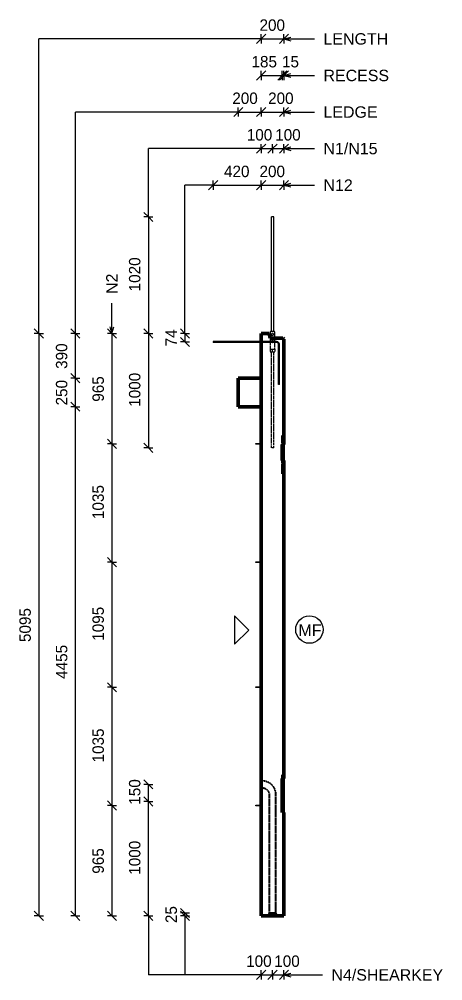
# Model space of a CAD drawing. Header units: millimetres. Extents: x -15811 to -4021, y -2230 to 7892.
# Drawn here: x -7731 to -4021, y -1964 to 6450 of the extents above; entities that cross this region are included whole.
import ezdxf

# ---------------------------------------------------------------- set-up
doc = ezdxf.new("R2010")
doc.units = ezdxf.units.MM
doc.linetypes.add('Dash', pattern=[6.36, 3.18, -3.18])
for name, color, linetype, lineweight in [('A-ANNO-DIMS', 211, 'Continuous', 9), ('A-ANNO-DIMS-40', 211, 'Continuous', 9), ('A-DETL-MBND', 5, 'Continuous', 18), ('A-DETL-THIN', 151, 'Continuous', 18), ('A-GENM', 13, 'Continuous', 18), ('A-GENM-HDLN', 13, 'Dash', 18), ('A-WALL', 113, 'Continuous', 25), ('A-WALL-HDLN', 110, 'Dash', 25), ('G-ANNO-TEXT', 231, 'Continuous', 9), ('S-BEAM', 12, 'Continuous', 18), ('S-RBAR', 171, 'Continuous', 18)]:
    doc.layers.add(name, color=color, linetype=linetype, lineweight=lineweight)
doc.styles.add('Arial_1', font='arial.ttf', dxfattribs={"height": 100})
doc.styles.add('Nirmala UI Semilight', font='NirmalaS.ttf', dxfattribs={"height": 100})
doc.dimstyles.new('Arrow_Filled_-_2_5_NI_UI', dxfattribs={"dimscale": 304.8, "dimtxt": 104.736395, "dimasz": 0.262467, "dimexe": 0.131234, "dimexo": 0.0625, "dimgap": 0.131234, "dimtad": 1, "dimdec": 0, "dimzin": 0, "dimdsep": 46, "dimtxsty": 'Nirmala UI Semilight', "dimblk1": 'OBLIQUE', "dimblk2": 'OBLIQUE', "dimsah": 1, "dimcen": 0.09, "dimazin": 0, "dimtfac": 1, "dimtdec": 4, "dimtix": 1, "dimtmove": 0, "dimatfit": 3, "dimfxl": 0.131234, "dimfxlon": 1, "dimtvp": 1, "dimtolj": 1, "dimtzin": 0, "dimarcsym": 2})
doc.dimstyles.new('Arrow_Filled_-_2_5_NI_UI_2', dxfattribs={"dimscale": 304.8, "dimtxt": 104.736395, "dimasz": 0.262467, "dimexe": 0.131234, "dimexo": 0.0625, "dimgap": 0.131234, "dimtad": 1, "dimdec": 0, "dimzin": 0, "dimdsep": 46, "dimtxsty": 'Nirmala UI Semilight', "dimblk1": 'OBLIQUE', "dimblk2": 'OBLIQUE', "dimsah": 1, "dimcen": 0.09, "dimazin": 0, "dimtfac": 1, "dimtdec": 4, "dimtix": 1, "dimtmove": 2, "dimatfit": 3, "dimfxl": 0.131234, "dimfxlon": 1, "dimtvp": 1, "dimtolj": 1, "dimtzin": 0, "dimarcsym": 2})

# ---------------------------------------------------------------- blocks, each defined once
blk = doc.blocks.new('M_Rectangular Corbel - M_Rectangular Corbel-1562977-Elevation Right')
at = {"layer": 'S-BEAM', "lineweight": 50}
for p, q in [((12913.8, 3310), (12713.8, 3310)), ((12713.8, 3310), (12713.8, 3060)), ((12913.8, 3060), (12913.8, 3310)), ((12713.8, 3060), (12913.8, 3060))]:
    blk.add_line(p, q, dxfattribs=at)
blk = doc.blocks.new('RR spread anchor face based - RR-SA-1_4-160-1726851-Elevation Right')
at = {"layer": 'A-GENM'}
for p, q in [((12868.8, 608), (12873.8, 608)), ((12868.8, 602), (12868.8, 608)), ((12873.8, 602), (12868.8, 602)), ((12873.8, 608), (12913.8, 608)), ((12873.8, 608), (12873.8, 602)), ((12913.8, 602), (12873.8, 602))]:
    blk.add_line(p, q, dxfattribs=at)
blk = doc.blocks.new('RR spread anchor face based - RR-SA-4_0-180-1726831-Elevation Right')
at = {"layer": 'A-GENM'}
for p, q in [((12996.3, 3717.2), (12993.8, 3712.2)), ((12993.8, 3712.2), (12993.8, 3661.2)), ((13031.3, 3717.2), (12996.3, 3717.2)), ((13033.8, 3712.2), (13031.3, 3717.2)), ((13033.8, 3660.5), (13033.8, 3712.2)), ((13004.8, 3690.9), (13004.8, 3694.9)), ((13022.8, 3694.9), (13022.8, 3690.9))]:
    blk.add_line(p, q, dxfattribs=at)
for centre, start, end in [((13013.8, 3694.9), 0, 180), ((13013.8, 3690.9), 180, 0)]:
    blk.add_arc(centre, 9, start, end, dxfattribs=at)
at = {"layer": 'A-GENM-HDLN'}
for p, q in [((12993.8, 3660.7), (12993.8, 3630)), ((12993.8, 3622), (12993.8, 3563.7)), ((13004.8, 3630.1), (13004.8, 3634.1)), ((13022.8, 3634.1), (13022.8, 3630.1)), ((13033.8, 3630), (13033.8, 3660.4)), ((13033.8, 3563.7), (13033.8, 3622)), ((12993.8, 3563.7), (13013.8, 3563.7)), ((12993.8, 3563.7), (12993.8, 3537.2)), ((12993.8, 3563.7), (13033.8, 3563.7)), ((13013.8, 3537.2), (12993.8, 3537.2)), ((13013.8, 3537.2), (13013.8, 3563.7)), ((13013.8, 3563.7), (13033.8, 3563.7)), ((13033.8, 3537.2), (13013.8, 3537.2)), ((13033.8, 3563.7), (13033.8, 3537.2))]:
    blk.add_line(p, q, dxfattribs=at)
for centre, start, end in [((13013.8, 3634.1), 360, 180), ((13013.8, 3630.1), 246.58871, 293.41129)]:
    blk.add_arc(centre, 9, start, end, dxfattribs=at)
blk = doc.blocks.new('DIMBLOCK77-Elevation Right')
at = {"layer": 'A-ANNO-DIMS-40'}
for p, q in [((-6031.8, 4998.4), (-6071.8, 4958.4)), ((-6031.8, 4998.4), (-5991.8, 5038.4)), ((-6031.8, 4998.4), (-6031.8, 5038.4)), ((-6031.8, 4998.4), (-5611.8, 4998.4)), ((-6031.8, 4998.4), (-6031.8, 4958.4)), ((-5611.8, 4998.4), (-5651.8, 4958.4)), ((-5611.8, 4998.4), (-5571.8, 5038.4)), ((-5611.8, 4998.4), (-5611.8, 5038.4)), ((-5611.8, 4998.4), (-5611.8, 4958.4))]:
    blk.add_line(p, q, dxfattribs=at)
at = {"layer": 'A-ANNO-DIMS-40', "color": 0, "insert": (-5937, 5168.9), "char_height": 100, "width": 276.504, "attachment_point": 1, "line_spacing_factor": 1.142579, "style": 'Nirmala UI Semilight'}
blk.add_mtext('420', dxfattribs=at)
blk = doc.blocks.new('_Oblique')
at = {"color": 0, "linetype": 'ByBlock', "lineweight": -2}
blk.add_line((-0.5, -0.5), (0.5, 0.5), dxfattribs=at)
blk = doc.blocks.new('DIMBLOCK78-Elevation Right')
at = {"layer": 'A-ANNO-DIMS-40'}
for p, q in [((-5611.8, 4998.4), (-5651.8, 4958.4)), ((-5611.8, 4998.4), (-5571.8, 5038.4)), ((-5611.8, 4998.4), (-5611.8, 5038.4)), ((-5611.8, 4998.4), (-5411.8, 4998.4)), ((-5611.8, 4998.4), (-5611.8, 4958.4)), ((-5411.8, 4998.4), (-5451.8, 4958.4)), ((-5411.8, 4998.4), (-5371.8, 5038.4)), ((-5411.8, 4998.4), (-5411.8, 5038.4)), ((-5411.8, 4998.4), (-5411.8, 4958.4))]:
    blk.add_line(p, q, dxfattribs=at)
at = {"layer": 'A-ANNO-DIMS-40', "color": 0, "insert": (-5626, 5168.9), "char_height": 100, "width": 274.219, "attachment_point": 1, "line_spacing_factor": 1.142579, "style": 'Nirmala UI Semilight'}
blk.add_mtext('200', dxfattribs=at)
blk = doc.blocks.new('DIMBLOCK79-Elevation Right')
at = {"layer": 'A-ANNO-DIMS-40'}
for p, q in [((-6279.1, 3700), (-6319.1, 3740)), ((-6279.1, 3700), (-6319.1, 3700)), ((-6279.1, 3626), (-6319.1, 3666)), ((-6279.1, 3626), (-6319.1, 3626)), ((-6279.1, 3700), (-6279.1, 3626)), ((-6279.1, 3700), (-6239.1, 3660)), ((-6279.1, 3700), (-6239.1, 3700)), ((-6279.1, 3626), (-6239.1, 3586)), ((-6279.1, 3626), (-6239.1, 3626))]:
    blk.add_line(p, q, dxfattribs=at)
at = {"layer": 'A-ANNO-DIMS-40', "color": 0, "insert": (-6449.6, 3587.8), "char_height": 100, "width": 180.527, "attachment_point": 1, "rotation": 90, "line_spacing_factor": 1.142579, "style": 'Nirmala UI Semilight'}
blk.add_mtext('74', dxfattribs=at)
blk = doc.blocks.new('DIMBLOCK80-Elevation Right')
at = {"layer": 'A-ANNO-DIMS-40'}
for p, q in [((-5611.8, 5318.4), (-5651.8, 5278.4)), ((-5611.8, 5318.4), (-5571.8, 5358.4)), ((-5611.8, 5318.4), (-5611.8, 5358.4)), ((-5611.8, 5318.4), (-5511.8, 5318.4)), ((-5611.8, 5318.4), (-5611.8, 5278.4)), ((-5511.8, 5318.4), (-5551.8, 5278.4)), ((-5511.8, 5318.4), (-5471.8, 5358.4)), ((-5511.8, 5318.4), (-5511.8, 5358.4)), ((-5511.8, 5318.4), (-5511.8, 5278.4))]:
    blk.add_line(p, q, dxfattribs=at)
at = {"layer": 'A-ANNO-DIMS-40', "color": 0, "insert": (-5737.4, 5488.9), "char_height": 100, "width": 246.797, "attachment_point": 1, "line_spacing_factor": 1.142579, "style": 'Nirmala UI Semilight'}
blk.add_mtext('100', dxfattribs=at)
blk = doc.blocks.new('DIMBLOCK81-Elevation Right')
at = {"layer": 'A-ANNO-DIMS-40'}
for p, q in [((-5511.8, 5318.4), (-5551.8, 5278.4)), ((-5511.8, 5318.4), (-5471.8, 5358.4)), ((-5511.8, 5318.4), (-5511.8, 5358.4)), ((-5511.8, 5318.4), (-5411.8, 5318.4)), ((-5511.8, 5318.4), (-5511.8, 5278.4)), ((-5411.8, 5318.4), (-5451.8, 5278.4)), ((-5411.8, 5318.4), (-5371.8, 5358.4)), ((-5411.8, 5318.4), (-5411.8, 5358.4)), ((-5411.8, 5318.4), (-5411.8, 5278.4))]:
    blk.add_line(p, q, dxfattribs=at)
at = {"layer": 'A-ANNO-DIMS-40', "color": 0, "insert": (-5488.5, 5488.9), "char_height": 100, "width": 246.797, "attachment_point": 1, "line_spacing_factor": 1.142579, "style": 'Nirmala UI Semilight'}
blk.add_mtext('100', dxfattribs=at)
blk = doc.blocks.new('DIMBLOCK82-Elevation Right')
at = {"layer": 'A-ANNO-DIMS-40'}
for p, q in [((-6599.1, 4720), (-6639.1, 4760)), ((-6599.1, 4720), (-6639.1, 4720)), ((-6599.1, 4720), (-6599.1, 3700)), ((-6599.1, 4720), (-6559.1, 4680)), ((-6599.1, 4720), (-6559.1, 4720)), ((-6599.1, 3700), (-6639.1, 3740)), ((-6599.1, 3700), (-6639.1, 3700)), ((-6599.1, 3700), (-6559.1, 3660)), ((-6599.1, 3700), (-6559.1, 3700))]:
    blk.add_line(p, q, dxfattribs=at)
at = {"layer": 'A-ANNO-DIMS-40', "color": 0, "insert": (-6769.6, 4069.1), "char_height": 100, "width": 338.203, "attachment_point": 1, "rotation": 90, "line_spacing_factor": 1.142579, "style": 'Nirmala UI Semilight'}
blk.add_mtext('1020', dxfattribs=at)
blk = doc.blocks.new('DIMBLOCK83-Elevation Right')
at = {"layer": 'A-ANNO-DIMS-40'}
for p, q in [((-6599.1, 3700), (-6639.1, 3740)), ((-6599.1, 3700), (-6639.1, 3700)), ((-6599.1, 3700), (-6599.1, 2700)), ((-6599.1, 3700), (-6559.1, 3660)), ((-6599.1, 3700), (-6559.1, 3700)), ((-6599.1, 2700), (-6639.1, 2740)), ((-6599.1, 2700), (-6639.1, 2700)), ((-6599.1, 2700), (-6559.1, 2660)), ((-6599.1, 2700), (-6559.1, 2700))]:
    blk.add_line(p, q, dxfattribs=at)
at = {"layer": 'A-ANNO-DIMS-40', "color": 0, "insert": (-6769.6, 3059.1), "char_height": 100, "width": 338.203, "attachment_point": 1, "rotation": 90, "line_spacing_factor": 1.142579, "style": 'Nirmala UI Semilight'}
blk.add_mtext('1000', dxfattribs=at)
blk = doc.blocks.new('DIMBLOCK84-Elevation Right')
at = {"layer": 'A-ANNO-DIMS-40'}
for p, q in [((-5811.8, 5638.4), (-5851.8, 5598.4)), ((-5811.8, 5638.4), (-5771.8, 5678.4)), ((-5811.8, 5638.4), (-5811.8, 5678.4)), ((-5811.8, 5638.4), (-5611.8, 5638.4)), ((-5811.8, 5638.4), (-5811.8, 5598.4)), ((-5611.8, 5638.4), (-5651.8, 5598.4)), ((-5611.8, 5638.4), (-5571.8, 5678.4)), ((-5611.8, 5638.4), (-5611.8, 5678.4)), ((-5611.8, 5638.4), (-5611.8, 5598.4))]:
    blk.add_line(p, q, dxfattribs=at)
at = {"layer": 'A-ANNO-DIMS-40', "color": 0, "insert": (-5864.3, 5808.9), "char_height": 100, "width": 274.219, "attachment_point": 1, "line_spacing_factor": 1.142579, "style": 'Nirmala UI Semilight'}
blk.add_mtext('200', dxfattribs=at)
blk = doc.blocks.new('DIMBLOCK85-Elevation Right')
at = {"layer": 'A-ANNO-DIMS-40'}
for p, q in [((-5611.8, 5638.4), (-5651.8, 5598.4)), ((-5611.8, 5638.4), (-5571.8, 5678.4)), ((-5611.8, 5638.4), (-5611.8, 5678.4)), ((-5611.8, 5638.4), (-5411.8, 5638.4)), ((-5611.8, 5638.4), (-5611.8, 5598.4)), ((-5411.8, 5638.4), (-5451.8, 5598.4)), ((-5411.8, 5638.4), (-5371.8, 5678.4)), ((-5411.8, 5638.4), (-5411.8, 5678.4)), ((-5411.8, 5638.4), (-5411.8, 5598.4))]:
    blk.add_line(p, q, dxfattribs=at)
at = {"layer": 'A-ANNO-DIMS-40', "color": 0, "insert": (-5550.7, 5808.9), "char_height": 100, "width": 274.219, "attachment_point": 1, "line_spacing_factor": 1.142579, "style": 'Nirmala UI Semilight'}
blk.add_mtext('200', dxfattribs=at)
blk = doc.blocks.new('DIMBLOCK86-Elevation Right')
at = {"layer": 'A-ANNO-DIMS-40'}
for p, q in [((-5611.8, 5958.4), (-5571.8, 5998.4)), ((-5611.8, 5958.4), (-5611.8, 5998.4)), ((-5426.8, 5958.4), (-5386.8, 5998.4)), ((-5426.8, 5958.4), (-5426.8, 5998.4)), ((-5611.8, 5958.4), (-5651.8, 5918.4)), ((-5611.8, 5958.4), (-5426.8, 5958.4)), ((-5611.8, 5958.4), (-5611.8, 5918.4)), ((-5426.8, 5958.4), (-5466.8, 5918.4)), ((-5426.8, 5958.4), (-5426.8, 5918.4))]:
    blk.add_line(p, q, dxfattribs=at)
at = {"layer": 'A-ANNO-DIMS-40', "color": 0, "insert": (-5696.1, 6128.9), "char_height": 100, "width": 246.797, "attachment_point": 1, "line_spacing_factor": 1.142579, "style": 'Nirmala UI Semilight'}
blk.add_mtext('185', dxfattribs=at)
blk = doc.blocks.new('DIMBLOCK87-Elevation Right')
at = {"layer": 'A-ANNO-DIMS-40'}
for p, q in [((-5426.8, 5958.4), (-5386.8, 5998.4)), ((-5426.8, 5958.4), (-5426.8, 5998.4)), ((-5411.8, 5958.4), (-5371.8, 5998.4)), ((-5411.8, 5958.4), (-5411.8, 5998.4)), ((-5426.8, 5958.4), (-5466.8, 5918.4)), ((-5411.8, 5958.4), (-5451.8, 5918.4)), ((-5426.8, 5958.4), (-5411.8, 5958.4)), ((-5426.8, 5958.4), (-5426.8, 5918.4)), ((-5411.8, 5958.4), (-5411.8, 5918.4))]:
    blk.add_line(p, q, dxfattribs=at)
at = {"layer": 'A-ANNO-DIMS-40', "color": 0, "insert": (-5428.9, 6128.9), "char_height": 100, "width": 155.391, "attachment_point": 1, "line_spacing_factor": 1.142579, "style": 'Nirmala UI Semilight'}
blk.add_mtext('15', dxfattribs=at)
blk = doc.blocks.new('DIMBLOCK88-Elevation Right')
at = {"layer": 'A-ANNO-DIMS-40'}
for p, q in [((-5611.8, 6278.4), (-5571.8, 6318.4)), ((-5611.8, 6278.4), (-5611.8, 6318.4)), ((-5411.8, 6278.4), (-5371.8, 6318.4)), ((-5411.8, 6278.4), (-5411.8, 6318.4)), ((-5611.8, 6278.4), (-5651.8, 6238.4)), ((-5611.8, 6278.4), (-5411.8, 6278.4)), ((-5611.8, 6278.4), (-5611.8, 6238.4)), ((-5411.8, 6278.4), (-5451.8, 6238.4)), ((-5411.8, 6278.4), (-5411.8, 6238.4))]:
    blk.add_line(p, q, dxfattribs=at)
at = {"layer": 'A-ANNO-DIMS-40', "color": 0, "insert": (-5626, 6448.9), "char_height": 100, "width": 274.219, "attachment_point": 1, "line_spacing_factor": 1.142579, "style": 'Nirmala UI Semilight'}
blk.add_mtext('200', dxfattribs=at)
blk = doc.blocks.new('DIMBLOCK89-Elevation Right')
at = {"layer": 'A-ANNO-DIMS-40'}
for p, q in [((-6919.1, 3700), (-6959.1, 3740)), ((-6919.1, 3700), (-6959.1, 3700)), ((-6919.1, 3700), (-6919.1, 2735)), ((-6919.1, 3700), (-6879.1, 3660)), ((-6919.1, 3700), (-6879.1, 3700)), ((-6919.1, 2735), (-6959.1, 2775)), ((-6919.1, 2735), (-6959.1, 2735)), ((-6919.1, 2735), (-6879.1, 2695)), ((-6919.1, 2735), (-6879.1, 2735))]:
    blk.add_line(p, q, dxfattribs=at)
at = {"layer": 'A-ANNO-DIMS-40', "color": 0, "insert": (-7089.6, 3103.2), "char_height": 100, "width": 274.219, "attachment_point": 1, "rotation": 90, "line_spacing_factor": 1.142579, "style": 'Nirmala UI Semilight'}
blk.add_mtext('965', dxfattribs=at)
blk = doc.blocks.new('DIMBLOCK90-Elevation Right')
at = {"layer": 'A-ANNO-DIMS-40'}
for p, q in [((-6919.1, 2735), (-6959.1, 2775)), ((-6919.1, 2735), (-6959.1, 2735)), ((-6919.1, 2735), (-6919.1, 1700)), ((-6919.1, 2735), (-6879.1, 2695)), ((-6919.1, 2735), (-6879.1, 2735)), ((-6919.1, 1700), (-6959.1, 1740)), ((-6919.1, 1700), (-6959.1, 1700)), ((-6919.1, 1700), (-6879.1, 1660)), ((-6919.1, 1700), (-6879.1, 1700))]:
    blk.add_line(p, q, dxfattribs=at)
at = {"layer": 'A-ANNO-DIMS-40', "color": 0, "insert": (-7089.6, 2076.6), "char_height": 100, "width": 338.203, "attachment_point": 1, "rotation": 90, "line_spacing_factor": 1.142579, "style": 'Nirmala UI Semilight'}
blk.add_mtext('1035', dxfattribs=at)
blk = doc.blocks.new('DIMBLOCK91-Elevation Right')
at = {"layer": 'A-ANNO-DIMS-40'}
for p, q in [((-6919.1, 1700), (-6959.1, 1740)), ((-6919.1, 1700), (-6959.1, 1700)), ((-6919.1, 1700), (-6919.1, 605)), ((-6919.1, 1700), (-6879.1, 1660)), ((-6919.1, 1700), (-6879.1, 1700)), ((-6919.1, 605), (-6959.1, 645)), ((-6919.1, 605), (-6959.1, 605)), ((-6919.1, 605), (-6879.1, 565)), ((-6919.1, 605), (-6879.1, 605))]:
    blk.add_line(p, q, dxfattribs=at)
at = {"layer": 'A-ANNO-DIMS-40', "color": 0, "insert": (-7089.6, 1011.6), "char_height": 100, "width": 338.203, "attachment_point": 1, "rotation": 90, "line_spacing_factor": 1.142579, "style": 'Nirmala UI Semilight'}
blk.add_mtext('1095', dxfattribs=at)
blk = doc.blocks.new('DIMBLOCK92-Elevation Right')
at = {"layer": 'A-ANNO-DIMS-40'}
for p, q in [((-6919.1, 605), (-6959.1, 645)), ((-6919.1, 605), (-6959.1, 605)), ((-6919.1, 605), (-6919.1, -430)), ((-6919.1, 605), (-6879.1, 565)), ((-6919.1, 605), (-6879.1, 605)), ((-6919.1, -430), (-6959.1, -390)), ((-6919.1, -430), (-6959.1, -430)), ((-6919.1, -430), (-6879.1, -470)), ((-6919.1, -430), (-6879.1, -430))]:
    blk.add_line(p, q, dxfattribs=at)
at = {"layer": 'A-ANNO-DIMS-40', "color": 0, "insert": (-7089.6, -53.4), "char_height": 100, "width": 338.203, "attachment_point": 1, "rotation": 90, "line_spacing_factor": 1.142579, "style": 'Nirmala UI Semilight'}
blk.add_mtext('1035', dxfattribs=at)
blk = doc.blocks.new('DIMBLOCK93-Elevation Right')
at = {"layer": 'A-ANNO-DIMS-40'}
for p, q in [((-6919.1, -430), (-6959.1, -390)), ((-6919.1, -430), (-6959.1, -430)), ((-6919.1, -430), (-6919.1, -1395)), ((-6919.1, -430), (-6879.1, -470)), ((-6919.1, -430), (-6879.1, -430)), ((-6919.1, -1395), (-6959.1, -1355)), ((-6919.1, -1395), (-6959.1, -1395)), ((-6919.1, -1395), (-6879.1, -1435)), ((-6919.1, -1395), (-6879.1, -1395))]:
    blk.add_line(p, q, dxfattribs=at)
at = {"layer": 'A-ANNO-DIMS-40', "color": 0, "insert": (-7089.6, -1026.8), "char_height": 100, "width": 274.219, "attachment_point": 1, "rotation": 90, "line_spacing_factor": 1.142579, "style": 'Nirmala UI Semilight'}
blk.add_mtext('965', dxfattribs=at)
blk = doc.blocks.new('DIMBLOCK94-Elevation Right')
at = {"layer": 'A-ANNO-DIMS-40'}
for p, q in [((-6599.1, -395), (-6639.1, -355)), ((-6599.1, -395), (-6639.1, -395)), ((-6599.1, -1395), (-6599.1, -395)), ((-6599.1, -395), (-6559.1, -435)), ((-6599.1, -395), (-6559.1, -395)), ((-6599.1, -1395), (-6639.1, -1355)), ((-6599.1, -1395), (-6639.1, -1395)), ((-6599.1, -1395), (-6559.1, -1435)), ((-6599.1, -1395), (-6559.1, -1395))]:
    blk.add_line(p, q, dxfattribs=at)
at = {"layer": 'A-ANNO-DIMS-40', "color": 0, "insert": (-6769.6, -1035.9), "char_height": 100, "width": 338.203, "attachment_point": 1, "rotation": 90, "line_spacing_factor": 1.142579, "style": 'Nirmala UI Semilight'}
blk.add_mtext('1000', dxfattribs=at)
blk = doc.blocks.new('DIMBLOCK95-Elevation Right')
at = {"layer": 'A-ANNO-DIMS-40'}
for p, q in [((-6599.1, -245), (-6639.1, -205)), ((-6599.1, -245), (-6639.1, -245)), ((-6599.1, -395), (-6599.1, -245)), ((-6599.1, -245), (-6559.1, -285)), ((-6599.1, -245), (-6559.1, -245)), ((-6599.1, -395), (-6639.1, -355)), ((-6599.1, -395), (-6639.1, -395)), ((-6599.1, -395), (-6559.1, -435)), ((-6599.1, -395), (-6559.1, -395))]:
    blk.add_line(p, q, dxfattribs=at)
at = {"layer": 'A-ANNO-DIMS-40', "color": 0, "insert": (-6769.6, -422.8), "char_height": 100, "width": 246.797, "attachment_point": 1, "rotation": 90, "line_spacing_factor": 1.142579, "style": 'Nirmala UI Semilight'}
blk.add_mtext('150', dxfattribs=at)
blk = doc.blocks.new('DIMBLOCK96-Elevation Right')
at = {"layer": 'A-ANNO-DIMS-40'}
for p, q in [((-6279.1, -1370), (-6319.1, -1330)), ((-6279.1, -1395), (-6319.1, -1355)), ((-6279.1, -1370), (-6319.1, -1370)), ((-6279.1, -1395), (-6319.1, -1395)), ((-6279.1, -1395), (-6279.1, -1370)), ((-6279.1, -1370), (-6239.1, -1410)), ((-6279.1, -1370), (-6239.1, -1370)), ((-6279.1, -1395), (-6239.1, -1435)), ((-6279.1, -1395), (-6239.1, -1395))]:
    blk.add_line(p, q, dxfattribs=at)
at = {"layer": 'A-ANNO-DIMS-40', "color": 0, "insert": (-6449.6, -1458.7), "char_height": 100, "width": 182.813, "attachment_point": 1, "rotation": 90, "line_spacing_factor": 1.142579, "style": 'Nirmala UI Semilight'}
blk.add_mtext('25', dxfattribs=at)
blk = doc.blocks.new('DIMBLOCK97-Elevation Right')
at = {"layer": 'A-ANNO-DIMS-40'}
for p, q in [((-5611.8, -1912.1), (-5651.8, -1952.1)), ((-5611.8, -1912.1), (-5571.8, -1872.1)), ((-5611.8, -1912.1), (-5611.8, -1872.1)), ((-5611.8, -1912.1), (-5511.8, -1912.1)), ((-5611.8, -1912.1), (-5611.8, -1952.1)), ((-5511.8, -1912.1), (-5551.8, -1952.1)), ((-5511.8, -1912.1), (-5471.8, -1872.1)), ((-5511.8, -1912.1), (-5511.8, -1872.1)), ((-5511.8, -1912.1), (-5511.8, -1952.1))]:
    blk.add_line(p, q, dxfattribs=at)
at = {"layer": 'A-ANNO-DIMS-40', "color": 0, "insert": (-5743, -1741.7), "char_height": 100, "width": 246.797, "attachment_point": 1, "line_spacing_factor": 1.142579, "style": 'Nirmala UI Semilight'}
blk.add_mtext('100', dxfattribs=at)
blk = doc.blocks.new('DIMBLOCK98-Elevation Right')
at = {"layer": 'A-ANNO-DIMS-40'}
for p, q in [((-5511.8, -1912.1), (-5551.8, -1952.1)), ((-5511.8, -1912.1), (-5471.8, -1872.1)), ((-5511.8, -1912.1), (-5511.8, -1872.1)), ((-5511.8, -1912.1), (-5411.8, -1912.1)), ((-5511.8, -1912.1), (-5511.8, -1952.1)), ((-5411.8, -1912.1), (-5451.8, -1952.1)), ((-5411.8, -1912.1), (-5371.8, -1872.1)), ((-5411.8, -1912.1), (-5411.8, -1872.1)), ((-5411.8, -1912.1), (-5411.8, -1952.1))]:
    blk.add_line(p, q, dxfattribs=at)
at = {"layer": 'A-ANNO-DIMS-40', "color": 0, "insert": (-5496.8, -1741.7), "char_height": 100, "width": 246.797, "attachment_point": 1, "line_spacing_factor": 1.142579, "style": 'Nirmala UI Semilight'}
blk.add_mtext('100', dxfattribs=at)
blk = doc.blocks.new('DIMBLOCK99-Elevation Right')
at = {"layer": 'A-ANNO-DIMS-40'}
for p, q in [((-7239.1, 3060), (-7279.1, 3100)), ((-7239.1, 3060), (-7279.1, 3060)), ((-7239.1, -1395), (-7239.1, 3060)), ((-7239.1, 3060), (-7199.1, 3020)), ((-7239.1, 3060), (-7199.1, 3060)), ((-7239.1, -1395), (-7279.1, -1355)), ((-7239.1, -1395), (-7279.1, -1395)), ((-7239.1, -1395), (-7199.1, -1435)), ((-7239.1, -1395), (-7199.1, -1395))]:
    blk.add_line(p, q, dxfattribs=at)
at = {"layer": 'A-ANNO-DIMS-40', "color": 0, "insert": (-7409.6, 678.3), "char_height": 100, "width": 370.196, "attachment_point": 1, "rotation": 90, "line_spacing_factor": 1.142579, "style": 'Nirmala UI Semilight'}
blk.add_mtext('4455', dxfattribs=at)
blk = doc.blocks.new('DIMBLOCK100-Elevation Right')
at = {"layer": 'A-ANNO-DIMS-40'}
for p, q in [((-7239.1, 3310), (-7279.1, 3350)), ((-7239.1, 3310), (-7279.1, 3310)), ((-7239.1, 3060), (-7239.1, 3310)), ((-7239.1, 3310), (-7199.1, 3270)), ((-7239.1, 3310), (-7199.1, 3310)), ((-7239.1, 3060), (-7279.1, 3100)), ((-7239.1, 3060), (-7279.1, 3060)), ((-7239.1, 3060), (-7199.1, 3020)), ((-7239.1, 3060), (-7199.1, 3060))]:
    blk.add_line(p, q, dxfattribs=at)
at = {"layer": 'A-ANNO-DIMS-40', "color": 0, "insert": (-7409.6, 3070.7), "char_height": 100, "width": 274.219, "attachment_point": 1, "rotation": 90, "line_spacing_factor": 1.142579, "style": 'Nirmala UI Semilight'}
blk.add_mtext('250', dxfattribs=at)
blk = doc.blocks.new('DIMBLOCK101-Elevation Right')
at = {"layer": 'A-ANNO-DIMS-40'}
for p, q in [((-7239.1, 3700), (-7279.1, 3740)), ((-7239.1, 3700), (-7279.1, 3700)), ((-7239.1, 3310), (-7239.1, 3700)), ((-7239.1, 3700), (-7199.1, 3660)), ((-7239.1, 3700), (-7199.1, 3700)), ((-7239.1, 3310), (-7279.1, 3350)), ((-7239.1, 3310), (-7279.1, 3310)), ((-7239.1, 3310), (-7199.1, 3270)), ((-7239.1, 3310), (-7199.1, 3310))]:
    blk.add_line(p, q, dxfattribs=at)
at = {"layer": 'A-ANNO-DIMS-40', "color": 0, "insert": (-7409.6, 3390.7), "char_height": 100, "width": 274.219, "attachment_point": 1, "rotation": 90, "line_spacing_factor": 1.142579, "style": 'Nirmala UI Semilight'}
blk.add_mtext('390', dxfattribs=at)
blk = doc.blocks.new('DIMBLOCK102-Elevation Right')
at = {"layer": 'A-ANNO-DIMS-40'}
for p, q in [((-7559.1, 3700), (-7599.1, 3740)), ((-7559.1, 3700), (-7599.1, 3700)), ((-7559.1, 3700), (-7559.1, -1395)), ((-7559.1, 3700), (-7519.1, 3660)), ((-7559.1, 3700), (-7519.1, 3700)), ((-7559.1, -1395), (-7599.1, -1355)), ((-7559.1, -1395), (-7599.1, -1395)), ((-7559.1, -1395), (-7519.1, -1435)), ((-7559.1, -1395), (-7519.1, -1395))]:
    blk.add_line(p, q, dxfattribs=at)
at = {"layer": 'A-ANNO-DIMS-40', "color": 0, "insert": (-7729.6, 1000.2), "char_height": 100, "width": 365.625, "attachment_point": 1, "rotation": 90, "line_spacing_factor": 1.142579, "style": 'Nirmala UI Semilight'}
blk.add_mtext('5095', dxfattribs=at)

msp = doc.modelspace()

# ---------------------------------------------------------------- linework, layer by layer
at = {"layer": 'A-DETL-MBND'}
for p, q in [((-7559.1, 3700), (-7559.1, 6278.4)), ((-5611.8, 6278.4), (-7559.1, 6278.4)), ((-7239.1, 3700), (-7239.1, 5638.4)), ((-5811.8, 5638.4), (-7239.1, 5638.4)), ((-6599.1, 4720), (-6599.1, 5318.4)), ((-5611.8, 5318.4), (-6599.1, 5318.4)), ((-6279.1, 3700), (-6279.1, 4998.4)), ((-6031.8, 4998.4), (-6279.1, 4998.4)), ((-6599.1, -1395), (-6599.1, -1912.1)), ((-6279.1, -1395), (-6279.1, -1912.1)), ((-5611.8, -1912.1), (-6599.1, -1912.1))]:
    msp.add_line(p, q, dxfattribs=at)
at = {"layer": 'A-DETL-THIN'}
for p, q in [((-5844.4, 1229.2), (-5844.4, 981.5)), ((-5720.6, 1105.3), (-5844.4, 1229.2)), ((-5844.4, 981.5), (-5720.6, 1105.3))]:
    msp.add_line(p, q, dxfattribs=at)
msp.add_circle((-5189.2, 1109.5), 120, dxfattribs=at)
at = {"layer": 'A-WALL', "lineweight": 50}
for p, q in [((-5611.8, 3700), (-5611.8, -1395)), ((-5541.5, 3700), (-5611.8, 3700)), ((-5531.6, 3660.5), (-5541.5, 3700)), ((-5421.8, 3660.5), (-5531.6, 3660.5)), ((-5411.8, 3650.4), (-5421.8, 3660.5)), ((-5411.8, 2729.5), (-5411.8, 3650.4)), ((-5426.8, 2590.4), (-5426.8, 2729.5)), ((-5426.8, 2729.5), (-5411.8, 2729.5)), ((-5411.8, 2590.4), (-5426.8, 2590.4)), ((-5411.8, -192.5), (-5411.8, 2590.4)), ((-5426.8, -492.2), (-5426.8, -192.5)), ((-5426.8, -192.5), (-5411.8, -192.5)), ((-5411.8, -492.2), (-5426.8, -492.2)), ((-5411.8, -1395), (-5411.8, -492.2)), ((-5611.8, -1395), (-5411.8, -1395))]:
    msp.add_line(p, q, dxfattribs=at)
at = {"layer": 'A-WALL'}
for p, q in [((-5411.8, 2729.5), (-5411.8, 2590.4)), ((-5411.8, -192.5), (-5411.8, -492.2))]:
    msp.add_line(p, q, dxfattribs=at)
at = {"layer": 'A-WALL-HDLN'}
for p, q in [((-5411.8, 2810), (-5426.8, 2810)), ((-5426.8, 2729.5), (-5426.8, 2810)), ((-5411.8, 2772.2), (-5426.8, 2772.2)), ((-5426.8, 2510), (-5426.8, 2590.4)), ((-5426.8, 2510), (-5411.8, 2510)), ((-5426.8, 2472.2), (-5426.8, 2509.2)), ((-5426.8, 2472.2), (-5411.8, 2472.2)), ((-5411.8, -161.9), (-5426.8, -161.9)), ((-5426.8, -191.4), (-5426.8, -161.9)), ((-5601.8, -215), (-5611.8, -215)), ((-5611.8, -275), (-5601.8, -275)), ((-5541.8, -335), (-5541.8, -1376.3)), ((-5481.8, -1376.3), (-5481.8, -335)), ((-5426.8, -461.9), (-5411.8, -461.9)), ((-5549.3, -1395), (-5541.8, -1376.3)), ((-5539.3, -1370), (-5484.3, -1370)), ((-5481.7, -1376.3), (-5474.3, -1395))]:
    msp.add_line(p, q, dxfattribs=at)
at = {"layer": 'A-WALL-HDLN', "flags": 128}
for points in [[(-5481.8, -335), (-5481.9, -330.2), (-5482.1, -325.4), (-5482.6, -320.6), (-5483.3, -315.9), (-5484.2, -311.2), (-5485.2, -306.5), (-5486.4, -301.8), (-5487.9, -297.3), (-5489.5, -292.7), (-5491.2, -288.3), (-5493.2, -283.9), (-5495.3, -279.6), (-5497.6, -275.4), (-5500.1, -271.3), (-5502.7, -267.2), (-5505.5, -263.3), (-5508.5, -259.5), (-5511.5, -255.9), (-5514.8, -252.3), (-5518.2, -248.9), (-5521.7, -245.6), (-5525.3, -242.5), (-5529.1, -239.5), (-5532.9, -236.7), (-5536.9, -234), (-5541, -231.5), (-5545.2, -229.2), (-5549.5, -227), (-5553.8, -225), (-5558.3, -223.2), (-5562.8, -221.5), (-5567.4, -220), (-5572, -218.8), (-5576.7, -217.7), (-5581.4, -216.7), (-5586.1, -216), (-5590.9, -215.5), (-5595.7, -215.2), (-5600.5, -215), (-5601.8, -215)], [(-5601.8, -275), (-5599.4, -275), (-5597, -275.2), (-5594.6, -275.4), (-5592.2, -275.8), (-5589.8, -276.2), (-5587.5, -276.7), (-5585.2, -277.3), (-5582.9, -278), (-5580.6, -278.8), (-5578.4, -279.7), (-5576.2, -280.7), (-5574.1, -281.8), (-5571.9, -282.9), (-5569.9, -284.2), (-5567.9, -285.5), (-5565.9, -286.9), (-5564, -288.3), (-5562.2, -289.9), (-5560.4, -291.5), (-5558.7, -293.2), (-5557.1, -295), (-5555.5, -296.8), (-5554, -298.7), (-5552.6, -300.6), (-5551.3, -302.6), (-5550, -304.6), (-5548.8, -306.7), (-5547.8, -308.9), (-5546.8, -311), (-5545.8, -313.3), (-5545, -315.5), (-5544.3, -317.8), (-5543.6, -320.1), (-5543.1, -322.4), (-5542.6, -324.8), (-5542.3, -327.2), (-5542, -329.6), (-5541.8, -332), (-5541.8, -334.4), (-5541.8, -335)], [(-5539.3, -1370), (-5540.3, -1372.7), (-5541.1, -1374.7), (-5541.6, -1375.9), (-5541.7, -1376.2)], [(-5481.8, -1376.2), (-5481.9, -1375.9), (-5482.4, -1374.7), (-5483.2, -1372.7), (-5484.3, -1370)]]:
    msp.add_lwpolyline(points, dxfattribs=at)
at = {"layer": 'G-ANNO-TEXT', "color": 7}
for p, q in [((-5411.9, 6278.3), (-5351.9, 6294.4)), ((-5411.9, 6278.3), (-5351.9, 6262.2)), ((-5411.9, 6278.3), (-5145.6, 6278.3)), ((-5411.9, 5958.3), (-5351.9, 5974.4)), ((-5411.9, 5958.3), (-5351.9, 5942.2)), ((-5411.9, 5958.3), (-5145.6, 5958.3)), ((-5411.9, 5638.3), (-5351.9, 5654.4)), ((-5411.9, 5638.3), (-5351.9, 5622.2)), ((-5411.9, 5638.3), (-5145.6, 5638.3)), ((-5411.9, 5318.6), (-5351.9, 5334.7)), ((-5411.9, 5318.6), (-5351.9, 5302.5)), ((-5411.9, 5318.6), (-5145.6, 5318.6)), ((-5411.9, 4998.6), (-5351.9, 5014.7)), ((-5411.9, 4998.6), (-5351.9, 4982.5)), ((-5411.9, 4998.6), (-5145.6, 4998.6)), ((-6919.3, 3699.9), (-6919.3, 3966.2)), ((-6919.3, 3699.9), (-6935.3, 3759.9)), ((-6919.3, 3699.9), (-6903.2, 3759.9)), ((-5411.9, -1912.1), (-5351.9, -1896)), ((-5411.9, -1912.1), (-5351.9, -1928.2)), ((-5411.9, -1912.1), (-5075.6, -1912.1))]:
    msp.add_line(p, q, dxfattribs=at)
at = {"layer": 'S-RBAR'}
for p, q in [((-5501.8, 4720), (-5521.8, 4720)), ((-5521.8, 3717.2), (-5521.8, 4720)), ((-5501.8, 3717.2), (-5501.8, 4720)), ((-5475.8, 3630), (-6031.8, 3630)), ((-6031.8, 3630), (-6031.8, 3622)), ((-5475.8, 3622), (-6031.8, 3622)), ((-5459.8, 3254), (-5459.8, 3606)), ((-5451.8, 3254), (-5451.8, 3606)), ((-5451.8, 3254), (-5459.8, 3254))]:
    msp.add_line(p, q, dxfattribs=at)
at = {"layer": 'S-RBAR', "linetype": 'Dash'}
for p, q in [((-5521.8, 2738), (-5521.8, 3537.2)), ((-5501.8, 2752.5), (-5501.8, 3537.2)), ((-5521.8, 2700), (-5521.8, 2732)), ((-5501.8, 2700), (-5521.8, 2700)), ((-5501.8, 2723.5), (-5501.8, 2746.5)), ((-5501.8, 2700), (-5501.8, 2717.5))]:
    msp.add_line(p, q, dxfattribs=at)
at = {"layer": 'S-RBAR'}
for radius in [24, 16]:
    msp.add_arc((-5475.8, 3606), radius, 0, 90, dxfattribs=at)

# ---------------------------------------------------------------- block references
at = {"layer": 'A-GENM'}
for p in [(-18525.6, 2130), (-18525.6, 1095), (-18525.6, 0), (-18525.6, -1035)]:
    msp.add_blockref('RR spread anchor face based - RR-SA-1_4-160-1726851-Elevation Right', p, dxfattribs=at)
at = {"layer": 'A-GENM-HDLN'}
msp.add_blockref('RR spread anchor face based - RR-SA-4_0-180-1726831-Elevation Right', (-18525.6, 0), dxfattribs=at)
at = {"layer": 'S-BEAM'}
msp.add_blockref('M_Rectangular Corbel - M_Rectangular Corbel-1562977-Elevation Right', (-18525.6, 0), dxfattribs=at)

# ---------------------------------------------------------------- texts
at = {"layer": 'G-ANNO-TEXT', "color": 7, "char_height": 100, "attachment_point": 1, "style": 'Arial_1'}
for s, insert, width in [('LENGTH', (-5065.6, 6328.3), 686.244), ('RECESS', (-5065.6, 6008.3), 692.658), ('LEDGE', (-5065.6, 5688.3), 570.802), ('N1/N15', (-5065.6, 5368.6), 570.802), ('N12', (-5065.6, 5048.6), 307.848), ('MF', (-5284.5, 1154.1), 240.506), ('N4/SHEARKEY', (-4995.6, -1862.1), 1180.084)]:
    msp.add_mtext(s, dxfattribs=dict(at, insert=insert, width=width))
at = {"layer": 'G-ANNO-TEXT', "color": 7, "insert": (-6969.3, 4046.2), "char_height": 100, "width": 214.852, "attachment_point": 1, "rotation": 90, "style": 'Arial_1'}
msp.add_mtext('N2', dxfattribs=at)

# ---------------------------------------------------------------- dimensions: what is measured, and where the dimension line sits
at = {"layer": 'A-ANNO-DIMS'}
for base, p1, p2, override, picture, middle in [((-5411.8, 6278.4), (-5611.8, 6238.4), (-5411.8, 6238.4), {"dimpost": '<>', "dimfxl": 200}, 'DIMBLOCK88-Elevation Right', (-5511.8, 6370.1)), ((-5611.8, 4998.4), (-6031.8, 4958.4), (-5611.8, 4958.4), {"dimpost": '<>', "dimfxl": 420}, 'DIMBLOCK77-Elevation Right', (-5821.8, 5090.1)), ((-5411.8, 4998.4), (-5611.8, 4958.4), (-5411.8, 4958.4), {"dimpost": '<>', "dimfxl": 200}, 'DIMBLOCK78-Elevation Right', (-5511.8, 5090.1))]:
    dim = msp.add_linear_dim(base=base, p1=p1, p2=p2, dimstyle='Arrow_Filled_-_2_5_NI_UI', override=override, dxfattribs=at)
    dim.commit()
    dim.dimension.update_dxf_attribs({"geometry": picture, "text_midpoint": middle})
for base, p1, p2, override, picture, middle in [((-5426.8, 5958.4), (-5611.8, 5918.4), (-5426.8, 5918.4), {"dimpost": '<>', "dimfxl": 185}, 'DIMBLOCK86-Elevation Right', (-5572.7, 6062.2)), ((-5411.8, 5958.4), (-5426.8, 5918.4), (-5411.8, 5918.4), {"dimpost": '<>', "dimfxl": 15}, 'DIMBLOCK87-Elevation Right', (-5351.2, 6062.2)), ((-5611.8, 5638.4), (-5811.8, 5598.4), (-5611.8, 5598.4), {"dimpost": '<>', "dimfxl": 200}, 'DIMBLOCK84-Elevation Right', (-5727.2, 5742.2)), ((-5411.8, 5638.4), (-5611.8, 5598.4), (-5411.8, 5598.4), {"dimpost": '<>', "dimfxl": 200}, 'DIMBLOCK85-Elevation Right', (-5413.5, 5742.2)), ((-5511.8, 5318.4), (-5611.8, 5278.4), (-5511.8, 5278.4), {"dimpost": '<>', "dimfxl": 100}, 'DIMBLOCK80-Elevation Right', (-5614, 5422.2)), ((-5411.8, 5318.4), (-5511.8, 5278.4), (-5411.8, 5278.4), {"dimpost": '<>', "dimfxl": 100}, 'DIMBLOCK81-Elevation Right', (-5365.1, 5422.2)), ((-5511.8, -1912.1), (-5611.8, -1872.1), (-5511.8, -1872.1), {"dimpost": '<>', "dimfxl": 100}, 'DIMBLOCK97-Elevation Right', (-5619.6, -1808.3)), ((-5411.8, -1912.1), (-5511.8, -1872.1), (-5411.8, -1872.1), {"dimpost": '<>', "dimfxl": 100}, 'DIMBLOCK98-Elevation Right', (-5373.4, -1808.3))]:
    dim = msp.add_linear_dim(base=base, p1=p1, p2=p2, dimstyle='Arrow_Filled_-_2_5_NI_UI_2', override=override, dxfattribs=at)
    dim.commit()
    dim.dimension.update_dxf_attribs({"geometry": picture, "text_midpoint": middle, "dimtype": 160})
for base, p1, p2, override, picture, middle in [((-6599.1, 3700), (-6559.1, 4720), (-6559.1, 3700), {"dimpost": '<>', "dimfxl": 1020}, 'DIMBLOCK82-Elevation Right', (-6691.1, 4210)), ((-7559.1, -1395), (-7519.1, 3700), (-7519.1, -1395), {"dimpost": '<>', "dimfxl": 5095}, 'DIMBLOCK102-Elevation Right', (-7650.8, 1152.5)), ((-7239.1, 3700), (-7199.1, 3310), (-7199.1, 3700), {"dimpost": '<>', "dimfxl": 390}, 'DIMBLOCK101-Elevation Right', (-7330.8, 3505)), ((-6919.1, 2735), (-6879.1, 3700), (-6879.1, 2735), {"dimpost": '<>', "dimfxl": 965}, 'DIMBLOCK89-Elevation Right', (-7010.8, 3217.5)), ((-6599.1, 2700), (-6559.1, 3700), (-6559.1, 2700), {"dimpost": '<>', "dimfxl": 1000}, 'DIMBLOCK83-Elevation Right', (-6691.1, 3200)), ((-6279.1, 3626), (-6239.1, 3700), (-6239.1, 3626), {"dimpost": '<>', "dimfxl": 74}, 'DIMBLOCK79-Elevation Right', (-6369.1, 3663)), ((-7239.1, 3310), (-7199.1, 3060), (-7199.1, 3310), {"dimpost": '<>', "dimfxl": 250}, 'DIMBLOCK100-Elevation Right', (-7330.8, 3185)), ((-7239.1, 3060), (-7199.1, -1395), (-7199.1, 3060), {"dimpost": '<>', "dimfxl": 4455}, 'DIMBLOCK99-Elevation Right', (-7329.9, 832.5)), ((-6919.1, 1700), (-6879.1, 2735), (-6879.1, 1700), {"dimpost": '<>', "dimfxl": 1035}, 'DIMBLOCK90-Elevation Right', (-7011.1, 2217.5)), ((-6919.1, 605), (-6879.1, 1700), (-6879.1, 605), {"dimpost": '<>', "dimfxl": 1095}, 'DIMBLOCK91-Elevation Right', (-7011.1, 1152.5)), ((-6919.1, -430), (-6879.1, 605), (-6879.1, -430), {"dimpost": '<>', "dimfxl": 1035}, 'DIMBLOCK92-Elevation Right', (-7011.1, 87.5)), ((-6599.1, -245), (-6559.1, -395), (-6559.1, -245), {"dimpost": '<>', "dimfxl": 150}, 'DIMBLOCK95-Elevation Right', (-6691.1, -320)), ((-6919.1, -1395), (-6879.1, -430), (-6879.1, -1395), {"dimpost": '<>', "dimfxl": 965}, 'DIMBLOCK93-Elevation Right', (-7010.8, -912.5)), ((-6599.1, -395), (-6559.1, -1395), (-6559.1, -395), {"dimpost": '<>', "dimfxl": 1000}, 'DIMBLOCK94-Elevation Right', (-6691.1, -895)), ((-6279.1, -1370), (-6239.1, -1395), (-6239.1, -1370), {"dimpost": '<>', "dimfxl": 25}, 'DIMBLOCK96-Elevation Right', (-6370.8, -1382.5))]:
    dim = msp.add_linear_dim(base=base, p1=p1, p2=p2, angle=90, dimstyle='Arrow_Filled_-_2_5_NI_UI', override=override, dxfattribs=at)
    dim.commit()
    dim.dimension.update_dxf_attribs({"geometry": picture, "text_midpoint": middle})

doc.saveas('drawing.dxf')
